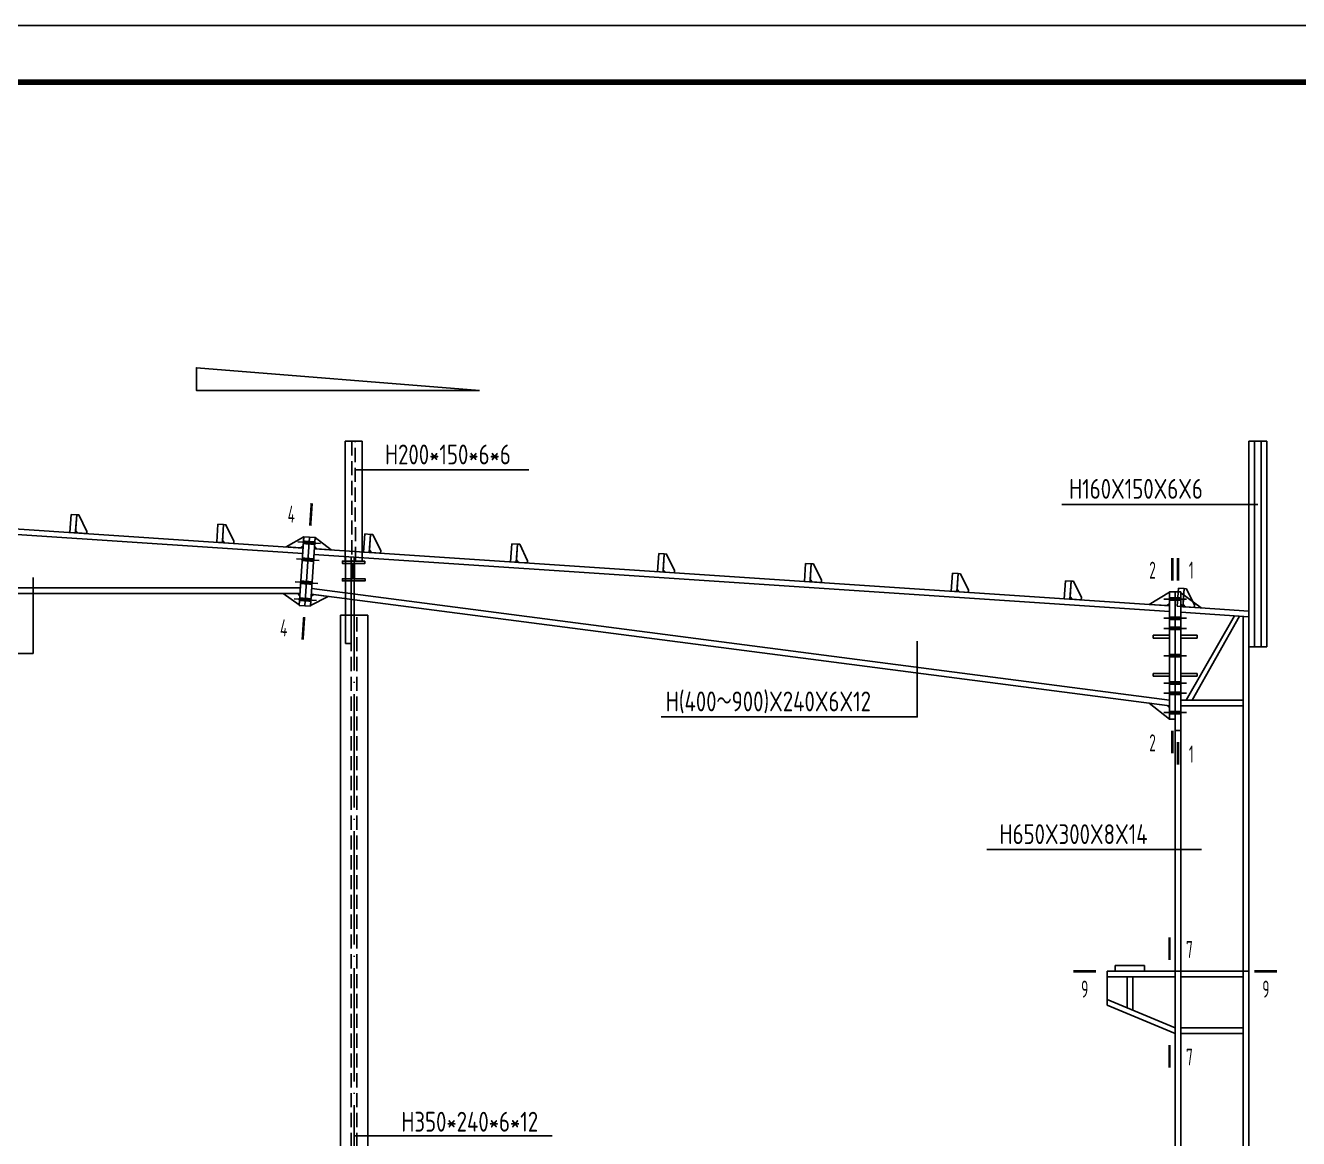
# Model space of a CAD drawing. Extents: x 9539573 to 9710259, y 1656270 to 2510207.
# Drawn here: x 9647288 to 9669768, y 1696016 to 1715670 of the extents above; entities that cross this region are included whole.
import ezdxf

# ---------------------------------------------------------------- set-up
doc = ezdxf.new("R2010")
doc.units = 0
doc.header["$LTSCALE"] = 1000
doc.header["$MEASUREMENT"] = 0
doc.linetypes.add('DASH', pattern=[0.35, 0.25, -0.1])
doc.linetypes.add('DOTE', pattern=[2.42, 2, -0.2, 0.02, -0.2])
for name, color, linetype in [('10', 7, 'CONTINUOUS'), ('114', 2, 'CONTINUOUS'), ('12', 142, 'CONTINUOUS'), ('14', 142, 'CONTINUOUS'), ('DOTE', 8, 'DOTE'), ('PUB_TITLE', 4, 'CONTINUOUS'), ('柱子', 142, 'CONTINUOUS'), ('标注文字', 3, 'CONTINUOUS')]:
    doc.layers.add(name, color=color, linetype=linetype)
doc.styles.add('TSSD_REIN', font='atssdeng.shx', dxfattribs={"width": 0.7, "bigfont": 'atssdchn.shx'})

msp = doc.modelspace()

# ---------------------------------------------------------------- linework, layer by layer
at = {"layer": '10', "color": 6, "elevation": -193.1}
msp.add_lwpolyline([(9655306.2, 1709227.4), (9650306.2, 1709227.4), (9650306.2, 1709627.4)], close=True, dxfattribs=at)
at = {"layer": '10', "const_width": 45}
for points in [[(9652342.8, 1707234.9), (9652316.1, 1706835.8)], [(9667539.5, 1706266.7), (9667539.5, 1705866.7)], [(9667639.5, 1706266.7), (9667639.5, 1705866.7)], [(9652182, 1704825.6), (9652208.7, 1705224.7)], [(9667539.5, 1702818.5), (9667539.5, 1703218.5)], [(9667639.5, 1702618.5), (9667639.5, 1703018.5)], [(9667489.7, 1699569.3), (9667489.7, 1699169.3)], [(9665789.5, 1698969.3), (9666189.5, 1698969.3)], [(9669389.5, 1698969.4), (9668989.5, 1698969.4)], [(9667489.7, 1697269.4), (9667489.7, 1697669.4)]]:
    msp.add_lwpolyline(points, dxfattribs=at)
at = {"layer": '114'}
for p, q in [((9652096.6, 1706549.8), (9652495.7, 1706523.2)), ((9652076.6, 1706250.5), (9652475.7, 1706223.8)), ((9652049.6, 1705844.9), (9652448.7, 1705818.3)), ((9652029.6, 1705545.4), (9652428.7, 1705518.8)), ((9667389.5, 1705542.7), (9667789.5, 1705542.7)), ((9667389.5, 1705202.5), (9667789.5, 1705202.5)), ((9667389.5, 1705022.5), (9667789.5, 1705022.5)), ((9667389.5, 1704540.5), (9667789.5, 1704540.5)), ((9667389.5, 1704059.4), (9667789.5, 1704059.4)), ((9667389.5, 1703879.4), (9667789.5, 1703879.4)), ((9667389.5, 1703538.5), (9667789.5, 1703538.5))]:
    msp.add_line(p, q, dxfattribs=at)
at = {"layer": '114', "color": 1, "const_width": 70}
for points in [[(9652196.4, 1706543.2), (9652395.9, 1706529.8)], [(9652176.4, 1706243.8), (9652376, 1706230.5)], [(9652149.4, 1705838.3), (9652348.9, 1705825)], [(9652129.4, 1705538.7), (9652328.9, 1705525.4)], [(9667489.5, 1705542.7), (9667689.5, 1705542.7)], [(9667489.5, 1705202.5), (9667689.5, 1705202.5)], [(9667489.5, 1705022.5), (9667689.5, 1705022.5)], [(9667489.5, 1704540.5), (9667689.5, 1704540.5)], [(9667489.5, 1704059.4), (9667689.5, 1704059.4)], [(9667489.5, 1703879.4), (9667689.5, 1703879.4)], [(9667489.5, 1703538.5), (9667689.5, 1703538.5)]]:
    msp.add_lwpolyline(points, dxfattribs=at)
at = {"layer": '12'}
for points in [[(9648092.2, 1707037), (9648070.9, 1706717.7)], [(9648192, 1707030.4), (9648092.2, 1707037)], [(9648170.7, 1706711.1), (9648192, 1707030.4)], [(9648372.9, 1706737.7), (9648370.3, 1706697.8), (9648210.6, 1706708.4), (9648173.4, 1706751), (9648192, 1707030.4), (9648231.9, 1707027.7), (9648372.9, 1706737.7)], [(9650686.5, 1706864.2), (9650665.2, 1706544.9)], [(9650786.2, 1706857.6), (9650686.5, 1706864.2)], [(9650765, 1706538.3), (9650786.2, 1706857.6)], [(9650967.2, 1706564.9), (9650964.5, 1706525), (9650804.9, 1706535.6), (9650767.6, 1706578.2), (9650786.2, 1706857.6), (9650826.1, 1706854.9), (9650967.2, 1706564.9)], [(9648070.9, 1706717.7), (9648170.7, 1706711.1)], [(9650665.2, 1706544.9), (9650765, 1706538.3)], [(9653280.7, 1706691.3), (9653259.4, 1706372)], [(9653380.5, 1706684.7), (9653280.7, 1706691.3)], [(9653359.2, 1706365.4), (9653380.5, 1706684.7)], [(9653561.4, 1706392), (9653558.8, 1706352.1), (9653399.1, 1706362.7), (9653361.9, 1706405.3), (9653380.5, 1706684.7), (9653420.4, 1706682), (9653561.4, 1706392)], [(9655874.9, 1706518.2), (9655853.7, 1706199)], [(9655974.7, 1706511.6), (9655874.9, 1706518.2)], [(9655953.4, 1706192.3), (9655974.7, 1706511.6)], [(9656155.6, 1706218.9), (9656153, 1706179), (9655993.3, 1706189.6), (9655956.1, 1706232.2), (9655974.7, 1706511.6), (9656014.6, 1706508.9), (9656155.6, 1706218.9)], [(9653259.4, 1706372), (9653359.2, 1706365.4)], [(9658469.2, 1706345.2), (9658447.9, 1706025.9)], [(9658569, 1706338.5), (9658469.2, 1706345.2)], [(9658547.7, 1706019.3), (9658569, 1706338.5)], [(9658749.9, 1706045.9), (9658747.2, 1706005.9), (9658587.6, 1706016.6), (9658550.3, 1706059.2), (9658569, 1706338.5), (9658608.9, 1706335.9), (9658749.9, 1706045.9)], [(9655853.7, 1706199), (9655953.4, 1706192.3)], [(9661063.4, 1706172.1), (9661042.1, 1705852.8)], [(9661163.2, 1706165.5), (9661063.4, 1706172.1)], [(9661141.9, 1705846.2), (9661163.2, 1706165.5)], [(9661344.1, 1705872.8), (9661341.5, 1705832.9), (9661181.8, 1705843.5), (9661144.6, 1705886.1), (9661163.2, 1706165.5), (9661203.1, 1706162.8), (9661344.1, 1705872.8)], [(9658447.9, 1706025.9), (9658547.7, 1706019.3)], [(9661042.1, 1705852.8), (9661141.9, 1705846.2)], [(9663657.6, 1705999.1), (9663636.4, 1705679.8)], [(9663757.4, 1705992.4), (9663657.6, 1705999.1)], [(9663736.1, 1705673.1), (9663757.4, 1705992.4)], [(9663938.4, 1705699.7), (9663935.7, 1705659.8), (9663776, 1705670.5), (9663738.8, 1705713), (9663757.4, 1705992.4), (9663797.3, 1705989.8), (9663938.4, 1705699.7)], [(9665653.2, 1705866), (9665631.9, 1705546.7)], [(9665753, 1705859.3), (9665653.2, 1705866)], [(9665731.7, 1705540), (9665753, 1705859.3)], [(9665933.9, 1705566.6), (9665931.3, 1705526.7), (9665771.6, 1705537.4), (9665734.4, 1705579.9), (9665753, 1705859.3), (9665792.9, 1705856.6), (9665933.9, 1705566.6)], [(9663636.4, 1705679.8), (9663736.1, 1705673.1)], [(9667648.8, 1705732.8), (9667627.5, 1705413.5)], [(9667748.6, 1705726.2), (9667648.8, 1705732.8)], [(9667727.3, 1705406.9), (9667748.6, 1705726.2)], [(9667929.5, 1705433.5), (9667926.8, 1705393.6), (9667767.2, 1705404.2), (9667729.9, 1705446.8), (9667748.6, 1705726.2), (9667788.5, 1705723.5), (9667929.5, 1705433.5)], [(9665631.9, 1705546.7), (9665731.7, 1705540)], [(9667627.5, 1705413.5), (9667727.3, 1705406.9)]]:
    msp.add_lwpolyline(points, dxfattribs=at)
at = {"layer": '14'}
for points in [[(9651890.4, 1706463.3), (9652203, 1706642.9)], [(9652122.2, 1705431), (9652203, 1706642.9)], [(9652203, 1706642.9), (9652192.4, 1706483.3)], [(9652203, 1706642.9), (9652302.8, 1706636.3)], [(9652302.8, 1706636.3), (9652222, 1705424.3)], [(9652222, 1705424.3), (9652302.8, 1706636.3)], [(9652302.8, 1706636.3), (9652402.6, 1706629.6)], [(9652402.6, 1706629.6), (9652321.8, 1705417.6)], [(9652391.9, 1706470), (9652402.6, 1706629.6)], [(9652402.6, 1706629.6), (9652688.6, 1706410.1)], [(9652149.8, 1706446), (9651890.4, 1706463.3)], [(9652192.4, 1706483.3), (9652149.8, 1706446)], [(9652429.2, 1706427.4), (9652391.9, 1706470)], [(9652688.6, 1706410.1), (9652429.2, 1706427.4)], [(9652122.7, 1705438.9), (9651836, 1705638.5)], [(9651836, 1705638.5), (9652096, 1705638.5)], [(9652096, 1705638.5), (9652133.4, 1705598.6)], [(9652333, 1705585.7), (9652375.3, 1705620.4)], [(9652375.3, 1705620.4), (9652633.1, 1705587)], [(9667130.3, 1705446.7), (9667489.5, 1705662.8)], [(9667489.5, 1703418.5), (9667489.5, 1705666.7)], [(9667489.5, 1705666.7), (9667589.5, 1705666.7)], [(9667489.5, 1705662.8), (9667489.5, 1705462.8)], [(9667589.5, 1703218.5), (9667589.5, 1705666.7)], [(9667589.5, 1705666.7), (9667689.5, 1705666.7)], [(9667589.5, 1705666.7), (9667589.5, 1703418.5)], [(9667689.5, 1705666.7), (9667689.5, 1703218.5)], [(9667689.5, 1705449.4), (9667689.5, 1705649.4)], [(9667689.5, 1705649.4), (9668048.7, 1705385.4)], [(9652222, 1705424.3), (9652122.2, 1705431)], [(9652133.4, 1705598.6), (9652122.7, 1705438.9)], [(9652321.8, 1705417.6), (9652222, 1705424.3)], [(9652633.1, 1705587), (9652322.3, 1705426)], [(9652322.3, 1705426), (9652333, 1705585.7)], [(9667449.6, 1705425.4), (9667130.3, 1705446.7)], [(9667489.5, 1705462.8), (9667449.6, 1705425.4)], [(9667729.4, 1705406.7), (9667689.5, 1705449.4)], [(9667689.5, 1705409.4), (9668889.5, 1705329.4)], [(9667689.5, 1705309.2), (9667689.5, 1705409.4)], [(9668048.7, 1705385.4), (9667729.4, 1705406.7)], [(9668889.5, 1705229.1), (9667689.5, 1705309.2)], [(9667785.8, 1703758.9), (9668634.9, 1705246.1)], [(9668728.5, 1705239.9), (9667890.1, 1703758.9)], [(9668889.5, 1705329.4), (9668889.5, 1705229.1)], [(9667489.5, 1704902.5), (9667199.5, 1704902.5)], [(9667199.5, 1704902.5), (9667199.5, 1704852.5)], [(9667199.5, 1704852.5), (9667489.5, 1704852.5)], [(9667489.5, 1704852.5), (9667489.5, 1704902.5)], [(9667689.5, 1704902.5), (9667979.5, 1704902.5)], [(9667689.5, 1704852.5), (9667689.5, 1704902.5)], [(9667979.5, 1704852.5), (9667689.5, 1704852.5)], [(9667979.5, 1704902.5), (9667979.5, 1704852.5)], [(9667199.5, 1704179.4), (9667199.5, 1704229.4)], [(9667199.5, 1704229.4), (9667489.5, 1704229.4)], [(9667489.5, 1704179.4), (9667199.5, 1704179.4)], [(9667489.5, 1704229.4), (9667489.5, 1704179.4)], [(9667979.5, 1704229.4), (9667689.5, 1704229.4)], [(9667689.5, 1704229.4), (9667689.5, 1704179.4)], [(9667689.5, 1704179.4), (9667979.5, 1704179.4)], [(9667979.5, 1704179.4), (9667979.5, 1704229.4)], [(9667489.5, 1703418.5), (9667132.5, 1703704.8)], [(9667132.5, 1703704.8), (9667449.8, 1703663.7)], [(9667449.8, 1703663.7), (9667489.5, 1703618.5)], [(9667489.5, 1703618.5), (9667489.5, 1703418.5)], [(9667689.5, 1703758.9), (9668789.5, 1703758.9)], [(9667689.5, 1703658.9), (9667689.5, 1703758.9)], [(9668789.5, 1703658.9), (9667689.5, 1703658.9)], [(9668789.5, 1703758.9), (9668789.5, 1703658.9)], [(9667589.5, 1703418.5), (9667489.5, 1703418.5)], [(9667689.5, 1703218.5), (9667589.5, 1703218.5)], [(9666389.5, 1698969.3), (9667589.5, 1698969.3)], [(9666389.5, 1698869.3), (9666389.5, 1698969.3)], [(9667589.5, 1698869.3), (9666389.5, 1698869.3)], [(9666389.5, 1698869.3), (9666389.5, 1698469.3)], [(9667589.5, 1698869.3), (9666389.5, 1698869.3)], [(9667049.5, 1699069.3), (9666529.5, 1699069.3)], [(9666529.5, 1699069.3), (9666529.5, 1698969.3)], [(9666529.5, 1698969.3), (9667049.5, 1698969.3)], [(9666739.5, 1698323.5), (9666739.5, 1698869.3)], [(9666739.5, 1698869.3), (9666839.5, 1698869.3)], [(9666839.5, 1698869.3), (9666839.5, 1698281.9)], [(9667049.5, 1698969.3), (9667049.5, 1699069.3)], [(9667589.5, 1698969.3), (9667589.5, 1698869.3)], [(9667589.5, 1697969.4), (9667589.5, 1698869.3)], [(9667689.5, 1698969.3), (9668789.5, 1698969.3)], [(9667689.5, 1698869.3), (9667689.5, 1698969.3)], [(9668789.5, 1698869.3), (9667689.5, 1698869.3)], [(9668789.5, 1698969.3), (9668789.5, 1698869.3)], [(9666389.5, 1698469.3), (9667589.5, 1697969.4)], [(9666389.5, 1698469.3), (9667589.5, 1697969.4)], [(9666389.5, 1698369.3), (9666389.5, 1698469.3)], [(9667589.5, 1697869.4), (9666389.5, 1698369.3)], [(9667589.5, 1697969.4), (9667589.5, 1697869.4)], [(9667689.5, 1697969.4), (9668789.5, 1697969.4)], [(9667689.5, 1697869.4), (9667689.5, 1697969.4)], [(9668789.5, 1697969.4), (9668789.5, 1697869.4)], [(9668789.5, 1697869.4), (9667689.5, 1697869.4)]]:
    msp.add_lwpolyline(points, dxfattribs=at)
at = {"layer": 'DOTE'}
msp.add_lwpolyline([(9653089.9, 1706283.1), (9653089.5, 1679564.4)], dxfattribs=at)
at = {"layer": 'PUB_TITLE'}
msp.add_lwpolyline([(9598809.4, 1656270.4), (9682909.4, 1656270.4), (9682909.4, 1715670.4), (9598809.4, 1715670.4)], close=True, dxfattribs=at)
at = {"layer": 'PUB_TITLE', "const_width": 100}
msp.add_lwpolyline([(9601309.4, 1657270.4), (9681909.4, 1657270.4), (9681909.4, 1714670.4), (9601309.4, 1714670.4)], close=True, dxfattribs=at)
at = {"layer": '柱子'}
for p, q in [((9652849.5, 1680469.4, -200), (9652851.1, 1705259.5, -200)), ((9652851.1, 1705259.5, -200), (9653331.1, 1705259.4, -200)), ((9653329.5, 1680469.4, -200), (9653331.1, 1705259.5, -200))]:
    msp.add_line(p, q, dxfattribs=at)
at = {"layer": '柱子', "linetype": 'DASH'}
for p, q in [((9653039.5, 1680469.4, -200), (9653041.1, 1705259.4, -200)), ((9653139.5, 1680469.4, -200), (9653141.1, 1705259.5, -200))]:
    msp.add_line(p, q, dxfattribs=at)
at = {"layer": '柱子', "elevation": -200}
for points in [[(9652931.5, 1708329.1), (9652933.2, 1706211.5), (9653233.2, 1706211.7), (9653231.5, 1708329.4), (9652931.5, 1708329.1), (9652931.5, 1708329.1), (9652931.5, 1708329.1)], [(9653041.1, 1706286.4), (9653041.1, 1704759.6), (9652941.1, 1704759.6), (9652941.1, 1706293)]]:
    msp.add_lwpolyline(points, dxfattribs=at)
at = {"layer": '柱子', "linetype": 'DASH', "elevation": -200}
msp.add_lwpolyline([(9653051.5, 1708329.2), (9653053.2, 1706211.6), (9653113.2, 1706211.6), (9653111.5, 1708329.3)], close=True, dxfattribs=at)
at = {"layer": '柱子'}
for points in [[(9668889.5, 1704696.5), (9668889.5, 1708329.4)], [(9668889.5, 1708329.4), (9668989.5, 1708329.4)], [(9668889.5, 1708329.4), (9669209.5, 1708329.4)], [(9668989.5, 1704696.5), (9668989.5, 1708329.4)], [(9669109.5, 1704696.5), (9669109.5, 1708329.4)], [(9669109.5, 1708329.4), (9669209.5, 1708329.4)], [(9669209.5, 1704696.5), (9669209.5, 1708329.4)], [(9639689.5, 1707276), (9652189.7, 1706443.4)], [(9639682.8, 1707176.2), (9652183.1, 1706343.6)], [(9652382.6, 1706330.3), (9667489.5, 1705322.5)], [(9652389.3, 1706430.1), (9667489.5, 1705422.7)], [(9639580, 1705639.6), (9652136, 1705638.5)], [(9639586.7, 1705739.6), (9652142.7, 1705738.5)], [(9652335.6, 1705625.6), (9667489.5, 1703658.5)], [(9652342.3, 1705725.6), (9667489.5, 1703759.4)], [(9668789.5, 1698969.4), (9668789.5, 1705235.8)], [(9668889.5, 1705229.1), (9668789.5, 1705235.8)], [(9668889.5, 1698969.4), (9668889.5, 1705229.1)], [(9668889.5, 1704696.5), (9669209.5, 1704696.5)], [(9667589.5, 1698969.4), (9667589.5, 1703218.5)], [(9667689.5, 1703218.5), (9667589.5, 1703218.5)], [(9667689.5, 1698969.4), (9667689.5, 1703218.5)], [(9667589.5, 1680469.4), (9667589.5, 1698969.4)], [(9667689.5, 1698969.4), (9667589.5, 1698969.4)], [(9667689.5, 1680469.4), (9667689.5, 1698969.4)], [(9668789.5, 1698969.4), (9667689.5, 1698969.4)], [(9668789.5, 1680469.4), (9668789.5, 1698969.4)], [(9668889.5, 1698969.4), (9668789.5, 1698969.4)], [(9668889.5, 1680469.4), (9668889.5, 1698969.4)]]:
    msp.add_lwpolyline(points, dxfattribs=at)
at = {"layer": '柱子', "elevation": -200}
msp.add_lwpolyline([(9653283.2, 1706211.8), (9652883.2, 1706211.5), (9652883.2, 1706171.5), (9653067.2, 1706171.6), (9653067.4, 1705901.6), (9652883.4, 1705901.5), (9652883.4, 1705861.5), (9653283.4, 1705861.8), (9653283.4, 1705901.8), (9653099.4, 1705901.6), (9653099.2, 1706171.6), (9653283.2, 1706171.8)], close=True, dxfattribs=at)
at = {"layer": '标注文字', "linetype": 'ByBlock'}
msp.add_line((9656173.5, 1707821.4), (9653117.7, 1707821.4), dxfattribs=at)
at = {"layer": '标注文字'}
for p, q in [((9669047.1, 1707214.3, 200), (9665587.1, 1707214.3, 200)), ((9668055.8, 1701117, 200), (9664262.4, 1701117, 200)), ((9653089.7, 1696062.8), (9656588, 1696062.8))]:
    msp.add_line(p, q, dxfattribs=at)
at = {"layer": '标注文字', "elevation": 200}
for points in [[(9647422.3, 1705922.3), (9647422.3, 1704583.1), (9642900.6, 1704583.1)], [(9663033.9, 1704800), (9663033.9, 1703460.8), (9658512.2, 1703460.8)]]:
    msp.add_lwpolyline(points, dxfattribs=at)

# ---------------------------------------------------------------- texts
at = {"layer": '10', "style": 'TSSD_REIN', "width": 0.6}
for p in [(9651911.4, 1706898.4), (9651777.3, 1704888.2)]:
    msp.add_text('4', height=300, rotation=356.18371, dxfattribs=at).set_placement(p)
for s, p in [('2', (9667131.5, 1705902.2)), ('1', (9667831.5, 1705902.2)), ('2', (9667131.5, 1702854)), ('1', (9667831.5, 1702654)), ('7', (9667781.5, 1699204.9)), ('9', (9665929.1, 1698504.9)), ('9', (9669129.1, 1698504.9)), ('7', (9667781.5, 1697304.8))]:
    msp.add_text(s, height=300, dxfattribs=at).set_placement(p)
at = {"layer": '标注文字', "linetype": 'ByBlock', "style": 'TSSD_REIN', "width": 0.8}
for s, p in [('H200*150*6*6', (9653636.3, 1707920.2, 502)), ('H160X150X6X6', (9665716.7, 1707313.1, 702)), ('H(400～900)X240X6X12', (9658593.9, 1703559.6, 702)), ('H650X300X8X14', (9664488.4, 1701215.8, 702)), ('H350*240*6*12', (9653924.4, 1696138, 102))]:
    msp.add_text(s, height=350, dxfattribs=at).set_placement(p)

doc.saveas('drawing.dxf')
